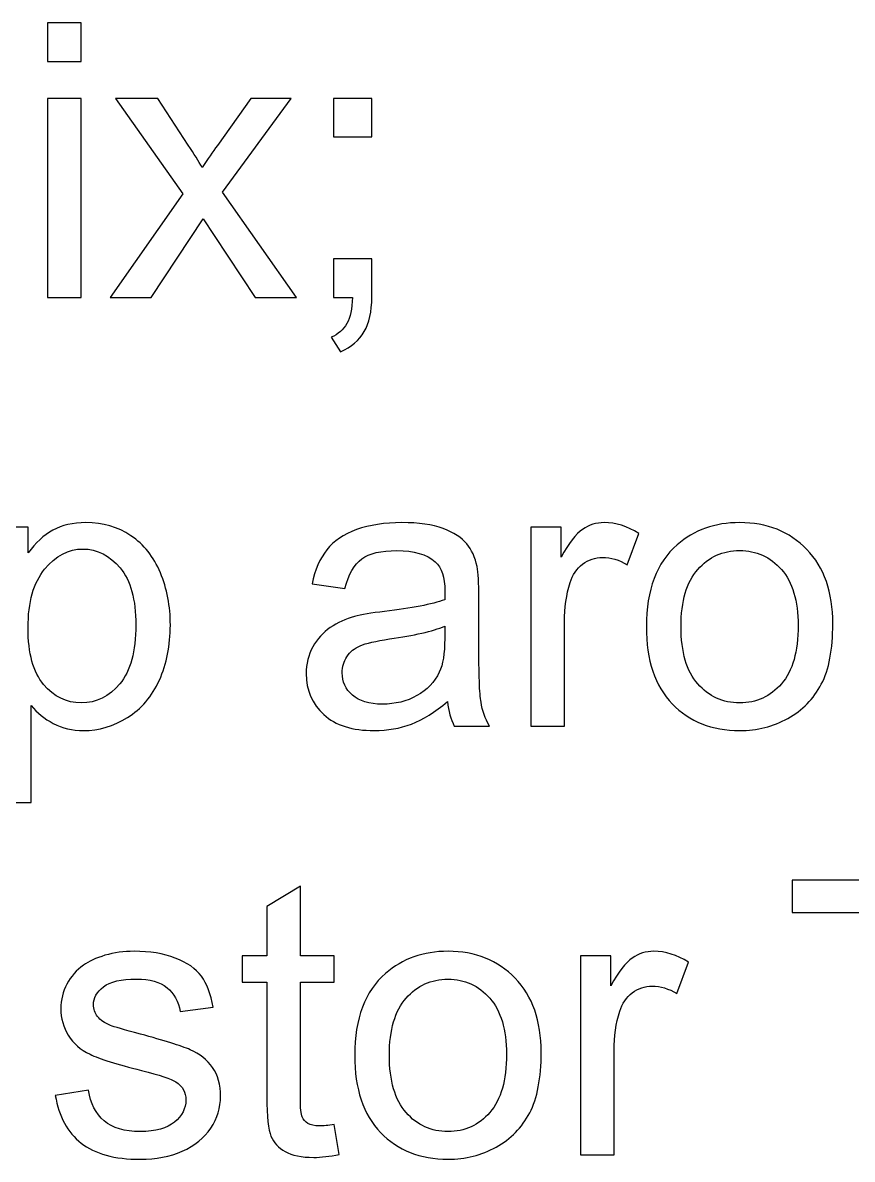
# Model space of a CAD drawing. Header units: centimetres. Extents: x -121 to 177, y -44 to 114.
# Drawn here: x 162.631 to 164.46, y 86.546 to 89.054 of the extents above; entities that cross this region are included whole.
import ezdxf

# ---------------------------------------------------------------- set-up
doc = ezdxf.new("R2010")
doc.units = ezdxf.units.CM
doc.header["$MEASUREMENT"] = 0
doc.layers.add('Layer 1', color=7, linetype='Continuous')

msp = doc.modelspace()

# ---------------------------------------------------------------- linework, layer by layer
at = {"layer": 'Layer 1'}
for points, knots in [([(162.68518, 88.96842), (162.68518, 88.96842), (162.68518, 89.05407), (162.68518, 89.05407), (162.68518, 89.05407), (162.68518, 89.05407), (162.75969, 89.05407), (162.75969, 89.05407), (162.75969, 89.05407), (162.75969, 89.05407), (162.75969, 88.96842), (162.75969, 88.96842), (162.75969, 88.96842), (162.75969, 88.96842), (162.68518, 88.96842), (162.68518, 88.96842)], [0, 0, 0, 0, 0.25, 0.25, 0.25, 0.25, 0.5, 0.5, 0.5, 0.5, 0.75, 0.75, 0.75, 0.75, 1, 1, 1, 1]), ([(162.68518, 88.448), (162.68518, 88.448), (162.68518, 88.887), (162.68518, 88.887), (162.68518, 88.887), (162.68518, 88.887), (162.75969, 88.887), (162.75969, 88.887), (162.75969, 88.887), (162.75969, 88.887), (162.75969, 88.448), (162.75969, 88.448), (162.75969, 88.448), (162.75969, 88.448), (162.68518, 88.448), (162.68518, 88.448)], [0, 0, 0, 0, 0.25, 0.25, 0.25, 0.25, 0.5, 0.5, 0.5, 0.5, 0.75, 0.75, 0.75, 0.75, 1, 1, 1, 1]), ([(162.82333, 88.448), (162.82333, 88.448), (162.98377, 88.67618), (162.98377, 88.67618), (162.98377, 88.67618), (162.98377, 88.67618), (162.83532, 88.887), (162.83532, 88.887), (162.83532, 88.887), (162.83532, 88.887), (162.92832, 88.887), (162.92832, 88.887), (162.92832, 88.887), (162.92832, 88.887), (162.99577, 88.78413), (162.99577, 88.78413), (162.99577, 88.78413), (163.00833, 88.76451), (163.01863, 88.74814), (163.02625, 88.73488), (163.02625, 88.73488), (163.03838, 88.75308), (163.04953, 88.76917), (163.05983, 88.78328), (163.05983, 88.78328), (163.05983, 88.78328), (163.13377, 88.887), (163.13377, 88.887), (163.13377, 88.887), (163.13377, 88.887), (163.22267, 88.887), (163.22267, 88.887), (163.22267, 88.887), (163.22267, 88.887), (163.07098, 88.68027), (163.07098, 88.68027), (163.07098, 88.68027), (163.07098, 88.68027), (163.23425, 88.448), (163.23425, 88.448), (163.23425, 88.448), (163.23425, 88.448), (163.14295, 88.448), (163.14295, 88.448), (163.14295, 88.448), (163.14295, 88.448), (163.05278, 88.58445), (163.05278, 88.58445), (163.05278, 88.58445), (163.05278, 88.58445), (163.02879, 88.62129), (163.02879, 88.62129), (163.02879, 88.62129), (163.02879, 88.62129), (162.9135, 88.448), (162.9135, 88.448), (162.9135, 88.448), (162.9135, 88.448), (162.82333, 88.448), (162.82333, 88.448)], [0, 0, 0, 0, 0.0666667, 0.0666667, 0.0666667, 0.0666667, 0.1333333, 0.1333333, 0.1333333, 0.1333333, 0.2, 0.2, 0.2, 0.2, 0.2666667, 0.2666667, 0.2666667, 0.2666667, 0.3333333, 0.3333333, 0.3333333, 0.3333333, 0.4, 0.4, 0.4, 0.4, 0.4666667, 0.4666667, 0.4666667, 0.4666667, 0.5333333, 0.5333333, 0.5333333, 0.5333333, 0.6, 0.6, 0.6, 0.6, 0.6666667, 0.6666667, 0.6666667, 0.6666667, 0.7333333, 0.7333333, 0.7333333, 0.7333333, 0.8, 0.8, 0.8, 0.8, 0.8666667, 0.8666667, 0.8666667, 0.8666667, 0.9333333, 0.9333333, 0.9333333, 0.9333333, 1, 1, 1, 1]), ([(163.31567, 88.80233), (163.31567, 88.80233), (163.31567, 88.887), (163.31567, 88.887), (163.31567, 88.887), (163.31567, 88.887), (163.40048, 88.887), (163.40048, 88.887), (163.40048, 88.887), (163.40048, 88.887), (163.40048, 88.80233), (163.40048, 88.80233), (163.40048, 88.80233), (163.40048, 88.80233), (163.31567, 88.80233), (163.31567, 88.80233)], [0, 0, 0, 0, 0.25, 0.25, 0.25, 0.25, 0.5, 0.5, 0.5, 0.5, 0.75, 0.75, 0.75, 0.75, 1, 1, 1, 1]), ([(163.31567, 88.448), (163.31567, 88.448), (163.31567, 88.53281), (163.31567, 88.53281), (163.31567, 88.53281), (163.31567, 88.53281), (163.40048, 88.53281), (163.40048, 88.53281), (163.40048, 88.53281), (163.40048, 88.53281), (163.40048, 88.448), (163.40048, 88.448), (163.40048, 88.448), (163.40048, 88.41681), (163.39498, 88.3917), (163.38397, 88.37251), (163.38397, 88.37251), (163.37282, 88.35346), (163.35532, 88.33864), (163.33148, 88.32806), (163.33148, 88.32806), (163.33148, 88.32806), (163.31073, 88.35995), (163.31073, 88.35995), (163.31073, 88.35995), (163.3264, 88.36686), (163.33797, 88.37702), (163.34545, 88.39029), (163.34545, 88.39029), (163.35293, 88.40369), (163.35702, 88.42288), (163.35786, 88.448), (163.35786, 88.448), (163.35786, 88.448), (163.31567, 88.448), (163.31567, 88.448)], [0, 0, 0, 0, 0.1111111, 0.1111111, 0.1111111, 0.1111111, 0.2222222, 0.2222222, 0.2222222, 0.2222222, 0.3333333, 0.3333333, 0.3333333, 0.3333333, 0.4444444, 0.4444444, 0.4444444, 0.4444444, 0.5555556, 0.5555556, 0.5555556, 0.5555556, 0.6666667, 0.6666667, 0.6666667, 0.6666667, 0.7777778, 0.7777778, 0.7777778, 0.7777778, 0.8888889, 0.8888889, 0.8888889, 0.8888889, 1, 1, 1, 1]), ([(162.57499, 87.33392), (162.57499, 87.33392), (162.57499, 87.94113), (162.57499, 87.94113), (162.57499, 87.94113), (162.57499, 87.94113), (162.64272, 87.94113), (162.64272, 87.94113), (162.64272, 87.94113), (162.64272, 87.94113), (162.64272, 87.88412), (162.64272, 87.88412), (162.64272, 87.88412), (162.65867, 87.90641), (162.67673, 87.92321), (162.69691, 87.93436), (162.69691, 87.93436), (162.71695, 87.9455), (162.74136, 87.95115), (162.77001, 87.95115), (162.77001, 87.95115), (162.80754, 87.95115), (162.84056, 87.94141), (162.86921, 87.92222), (162.86921, 87.92222), (162.89799, 87.90289), (162.91958, 87.87565), (162.93412, 87.84052), (162.93412, 87.84052), (162.9488, 87.80538), (162.95613, 87.76686), (162.95613, 87.72495), (162.95613, 87.72495), (162.95613, 87.68007), (162.94809, 87.63957), (162.93186, 87.60359), (162.93186, 87.60359), (162.91577, 87.56761), (162.89235, 87.54009), (162.86159, 87.5209), (162.86159, 87.5209), (162.83083, 87.50185), (162.79851, 87.49225), (162.76464, 87.49225), (162.76464, 87.49225), (162.73981, 87.49225), (162.71765, 87.49747), (162.6979, 87.50792), (162.6979, 87.50792), (162.67814, 87.51836), (162.66206, 87.53162), (162.64936, 87.54757), (162.64936, 87.54757), (162.64936, 87.54757), (162.64936, 87.33392), (162.64936, 87.33392), (162.64936, 87.33392), (162.64936, 87.33392), (162.57499, 87.33392), (162.57499, 87.33392)], [0, 0, 0, 0, 0.0666667, 0.0666667, 0.0666667, 0.0666667, 0.1333333, 0.1333333, 0.1333333, 0.1333333, 0.2, 0.2, 0.2, 0.2, 0.2666667, 0.2666667, 0.2666667, 0.2666667, 0.3333333, 0.3333333, 0.3333333, 0.3333333, 0.4, 0.4, 0.4, 0.4, 0.4666667, 0.4666667, 0.4666667, 0.4666667, 0.5333333, 0.5333333, 0.5333333, 0.5333333, 0.6, 0.6, 0.6, 0.6, 0.6666667, 0.6666667, 0.6666667, 0.6666667, 0.7333333, 0.7333333, 0.7333333, 0.7333333, 0.8, 0.8, 0.8, 0.8, 0.8666667, 0.8666667, 0.8666667, 0.8666667, 0.9333333, 0.9333333, 0.9333333, 0.9333333, 1, 1, 1, 1]), ([(163.56757, 87.55632), (163.53991, 87.53289), (163.51338, 87.51638), (163.48798, 87.50665), (163.48798, 87.50665), (163.46244, 87.49705), (163.43506, 87.49225), (163.40585, 87.49225), (163.40585, 87.49225), (163.35759, 87.49225), (163.32062, 87.50396), (163.29466, 87.52753), (163.29466, 87.52753), (163.26883, 87.5511), (163.25585, 87.58129), (163.25585, 87.61784), (163.25585, 87.61784), (163.25585, 87.63943), (163.26065, 87.65905), (163.27053, 87.67683), (163.27053, 87.67683), (163.28026, 87.69461), (163.2931, 87.70886), (163.30891, 87.71958), (163.30891, 87.71958), (163.32485, 87.73031), (163.34263, 87.73849), (163.36253, 87.744), (163.36253, 87.744), (163.37707, 87.74781), (163.39908, 87.75162), (163.42857, 87.75514), (163.42857, 87.75514), (163.48869, 87.76234), (163.53299, 87.77081), (163.56136, 87.78083), (163.56136, 87.78083), (163.56164, 87.79099), (163.56178, 87.79748), (163.56178, 87.80016), (163.56178, 87.80016), (163.56178, 87.8305), (163.55473, 87.85195), (163.54061, 87.86422), (163.54061, 87.86422), (163.52171, 87.88116), (163.49334, 87.88948), (163.45595, 87.88948), (163.45595, 87.88948), (163.42095, 87.88948), (163.39513, 87.88341), (163.37834, 87.87114), (163.37834, 87.87114), (163.36168, 87.85886), (163.34941, 87.83713), (163.34136, 87.80594), (163.34136, 87.80594), (163.34136, 87.80594), (163.26869, 87.81596), (163.26869, 87.81596), (163.26869, 87.81596), (163.27532, 87.84701), (163.28619, 87.87227), (163.30129, 87.89132), (163.30129, 87.89132), (163.31639, 87.91051), (163.3384, 87.92532), (163.36705, 87.93563), (163.36705, 87.93563), (163.39569, 87.94593), (163.42885, 87.95115), (163.46667, 87.95115), (163.46667, 87.95115), (163.50421, 87.95115), (163.53455, 87.94663), (163.55797, 87.93788), (163.55797, 87.93788), (163.5814, 87.92899), (163.59861, 87.91799), (163.60976, 87.90458), (163.60976, 87.90458), (163.62077, 87.89117), (163.62839, 87.87438), (163.6329, 87.85392), (163.6329, 87.85392), (163.6353, 87.84122), (163.63657, 87.81836), (163.63657, 87.78534), (163.63657, 87.78534), (163.63657, 87.78534), (163.63657, 87.68614), (163.63657, 87.68614), (163.63657, 87.68614), (163.63657, 87.61685), (163.63812, 87.57311), (163.64137, 87.55491), (163.64137, 87.55491), (163.64447, 87.53656), (163.65082, 87.51892), (163.66014, 87.50213), (163.66014, 87.50213), (163.66014, 87.50213), (163.58238, 87.50213), (163.58238, 87.50213), (163.58238, 87.50213), (163.57476, 87.51751), (163.56968, 87.53557), (163.56757, 87.55632)], [0, 0, 0, 0, 0.037037, 0.037037, 0.037037, 0.037037, 0.0740741, 0.0740741, 0.0740741, 0.0740741, 0.1111111, 0.1111111, 0.1111111, 0.1111111, 0.1481481, 0.1481481, 0.1481481, 0.1481481, 0.1851852, 0.1851852, 0.1851852, 0.1851852, 0.2222222, 0.2222222, 0.2222222, 0.2222222, 0.2592593, 0.2592593, 0.2592593, 0.2592593, 0.2962963, 0.2962963, 0.2962963, 0.2962963, 0.3333333, 0.3333333, 0.3333333, 0.3333333, 0.3703704, 0.3703704, 0.3703704, 0.3703704, 0.4074074, 0.4074074, 0.4074074, 0.4074074, 0.4444444, 0.4444444, 0.4444444, 0.4444444, 0.4814815, 0.4814815, 0.4814815, 0.4814815, 0.5185185, 0.5185185, 0.5185185, 0.5185185, 0.5555556, 0.5555556, 0.5555556, 0.5555556, 0.5925926, 0.5925926, 0.5925926, 0.5925926, 0.6296296, 0.6296296, 0.6296296, 0.6296296, 0.6666667, 0.6666667, 0.6666667, 0.6666667, 0.7037037, 0.7037037, 0.7037037, 0.7037037, 0.7407407, 0.7407407, 0.7407407, 0.7407407, 0.7777778, 0.7777778, 0.7777778, 0.7777778, 0.8148148, 0.8148148, 0.8148148, 0.8148148, 0.8518519, 0.8518519, 0.8518519, 0.8518519, 0.8888889, 0.8888889, 0.8888889, 0.8888889, 0.9259259, 0.9259259, 0.9259259, 0.9259259, 0.962963, 0.962963, 0.962963, 0.962963, 1, 1, 1, 1]), ([(163.75115, 87.50213), (163.75115, 87.50213), (163.75115, 87.94113), (163.75115, 87.94113), (163.75115, 87.94113), (163.75115, 87.94113), (163.81804, 87.94113), (163.81804, 87.94113), (163.81804, 87.94113), (163.81804, 87.94113), (163.81804, 87.87466), (163.81804, 87.87466), (163.81804, 87.87466), (163.83511, 87.90571), (163.85092, 87.92631), (163.86545, 87.93619), (163.86545, 87.93619), (163.87985, 87.94607), (163.89579, 87.95115), (163.91315, 87.95115), (163.91315, 87.95115), (163.93827, 87.95115), (163.96367, 87.9431), (163.98963, 87.92716), (163.98963, 87.92716), (163.98963, 87.92716), (163.96395, 87.85801), (163.96395, 87.85801), (163.96395, 87.85801), (163.94589, 87.86888), (163.92768, 87.87424), (163.90948, 87.87424), (163.90948, 87.87424), (163.89311, 87.87424), (163.87858, 87.8693), (163.8656, 87.85957), (163.8656, 87.85957), (163.85261, 87.84969), (163.84344, 87.83614), (163.83794, 87.81878), (163.83794, 87.81878), (163.82961, 87.7924), (163.82552, 87.76347), (163.82552, 87.732), (163.82552, 87.732), (163.82552, 87.732), (163.82552, 87.50213), (163.82552, 87.50213), (163.82552, 87.50213), (163.82552, 87.50213), (163.75115, 87.50213), (163.75115, 87.50213)], [0, 0, 0, 0, 0.0769231, 0.0769231, 0.0769231, 0.0769231, 0.1538462, 0.1538462, 0.1538462, 0.1538462, 0.2307692, 0.2307692, 0.2307692, 0.2307692, 0.3076923, 0.3076923, 0.3076923, 0.3076923, 0.3846154, 0.3846154, 0.3846154, 0.3846154, 0.4615385, 0.4615385, 0.4615385, 0.4615385, 0.5384615, 0.5384615, 0.5384615, 0.5384615, 0.6153846, 0.6153846, 0.6153846, 0.6153846, 0.6923077, 0.6923077, 0.6923077, 0.6923077, 0.7692308, 0.7692308, 0.7692308, 0.7692308, 0.8461538, 0.8461538, 0.8461538, 0.8461538, 0.9230769, 0.9230769, 0.9230769, 0.9230769, 1, 1, 1, 1]), ([(164.00614, 87.7217), (164.00614, 87.80298), (164.02872, 87.86323), (164.07402, 87.90232), (164.07402, 87.90232), (164.11169, 87.93478), (164.1577, 87.95115), (164.21202, 87.95115), (164.21202, 87.95115), (164.27242, 87.95115), (164.32181, 87.93139), (164.36005, 87.89174), (164.36005, 87.89174), (164.39843, 87.85223), (164.41748, 87.79762), (164.41748, 87.72791), (164.41748, 87.72791), (164.41748, 87.67132), (164.40902, 87.62687), (164.39208, 87.59456), (164.39208, 87.59456), (164.37515, 87.5621), (164.35045, 87.53698), (164.31814, 87.51906), (164.31814, 87.51906), (164.28568, 87.50114), (164.25041, 87.49225), (164.21202, 87.49225), (164.21202, 87.49225), (164.15064, 87.49225), (164.10097, 87.51187), (164.06301, 87.55138), (164.06301, 87.55138), (164.02505, 87.59075), (164.00614, 87.64748), (164.00614, 87.7217)], [0, 0, 0, 0, 0.1111111, 0.1111111, 0.1111111, 0.1111111, 0.2222222, 0.2222222, 0.2222222, 0.2222222, 0.3333333, 0.3333333, 0.3333333, 0.3333333, 0.4444444, 0.4444444, 0.4444444, 0.4444444, 0.5555556, 0.5555556, 0.5555556, 0.5555556, 0.6666667, 0.6666667, 0.6666667, 0.6666667, 0.7777778, 0.7777778, 0.7777778, 0.7777778, 0.8888889, 0.8888889, 0.8888889, 0.8888889, 1, 1, 1, 1]), ([(162.6423, 87.71916), (162.6423, 87.66272), (162.65373, 87.62095), (162.67659, 87.59385), (162.67659, 87.59385), (162.69945, 87.5669), (162.72725, 87.55335), (162.75971, 87.55335), (162.75971, 87.55335), (162.79273, 87.55335), (162.82109, 87.56732), (162.84465, 87.5954), (162.84465, 87.5954), (162.86822, 87.62334), (162.88007, 87.66667), (162.88007, 87.72537), (162.88007, 87.72537), (162.88007, 87.78139), (162.8685, 87.82316), (162.8455, 87.8511), (162.8455, 87.8511), (162.8225, 87.8789), (162.79498, 87.89287), (162.76309, 87.89287), (162.76309, 87.89287), (162.73134, 87.89287), (162.70326, 87.87805), (162.67885, 87.84842), (162.67885, 87.84842), (162.65444, 87.81878), (162.6423, 87.7756), (162.6423, 87.71916)], [0, 0, 0, 0, 0.125, 0.125, 0.125, 0.125, 0.25, 0.25, 0.25, 0.25, 0.375, 0.375, 0.375, 0.375, 0.5, 0.5, 0.5, 0.5, 0.625, 0.625, 0.625, 0.625, 0.75, 0.75, 0.75, 0.75, 0.875, 0.875, 0.875, 0.875, 1, 1, 1, 1]), ([(164.08262, 87.7217), (164.08262, 87.6654), (164.0949, 87.62334), (164.11945, 87.5954), (164.11945, 87.5954), (164.14401, 87.56732), (164.17491, 87.55335), (164.21202, 87.55335), (164.21202, 87.55335), (164.24899, 87.55335), (164.27976, 87.56746), (164.30431, 87.59555), (164.30431, 87.59555), (164.32872, 87.62363), (164.341, 87.66653), (164.341, 87.7241), (164.341, 87.7241), (164.341, 87.77843), (164.32872, 87.81963), (164.30403, 87.84757), (164.30403, 87.84757), (164.27933, 87.87551), (164.24871, 87.88948), (164.21202, 87.88948), (164.21202, 87.88948), (164.17491, 87.88948), (164.14401, 87.87551), (164.11945, 87.84771), (164.11945, 87.84771), (164.0949, 87.81991), (164.08262, 87.77786), (164.08262, 87.7217)], [0, 0, 0, 0, 0.125, 0.125, 0.125, 0.125, 0.25, 0.25, 0.25, 0.25, 0.375, 0.375, 0.375, 0.375, 0.5, 0.5, 0.5, 0.5, 0.625, 0.625, 0.625, 0.625, 0.75, 0.75, 0.75, 0.75, 0.875, 0.875, 0.875, 0.875, 1, 1, 1, 1]), ([(163.56136, 87.72255), (163.53426, 87.7114), (163.49377, 87.70209), (163.43986, 87.69432), (163.43986, 87.69432), (163.40924, 87.68995), (163.38751, 87.68501), (163.37495, 87.67951), (163.37495, 87.67951), (163.36225, 87.674), (163.35237, 87.66596), (163.3456, 87.65524), (163.3456, 87.65524), (163.33868, 87.64465), (163.33516, 87.63294), (163.33516, 87.61996), (163.33516, 87.61996), (163.33516, 87.60006), (163.34278, 87.58355), (163.35773, 87.57029), (163.35773, 87.57029), (163.37269, 87.55716), (163.39471, 87.55053), (163.42363, 87.55053), (163.42363, 87.55053), (163.45228, 87.55053), (163.47782, 87.55674), (163.50012, 87.5693), (163.50012, 87.5693), (163.52241, 87.58186), (163.53892, 87.59907), (163.54936, 87.6208), (163.54936, 87.6208), (163.55741, 87.6376), (163.56136, 87.66243), (163.56136, 87.69517), (163.56136, 87.69517), (163.56136, 87.69517), (163.56136, 87.72255), (163.56136, 87.72255)], [0, 0, 0, 0, 0.1, 0.1, 0.1, 0.1, 0.2, 0.2, 0.2, 0.2, 0.3, 0.3, 0.3, 0.3, 0.4, 0.4, 0.4, 0.4, 0.5, 0.5, 0.5, 0.5, 0.6, 0.6, 0.6, 0.6, 0.7, 0.7, 0.7, 0.7, 0.8, 0.8, 0.8, 0.8, 0.9, 0.9, 0.9, 0.9, 1, 1, 1, 1]), ([(163.31781, 86.62286), (163.31781, 86.62286), (163.32853, 86.55711), (163.32853, 86.55711), (163.32853, 86.55711), (163.30765, 86.55273), (163.28888, 86.55047), (163.27237, 86.55047), (163.27237, 86.55047), (163.24528, 86.55047), (163.22439, 86.55471), (163.20944, 86.56332), (163.20944, 86.56332), (163.19462, 86.57178), (163.18418, 86.58307), (163.17811, 86.59704), (163.17811, 86.59704), (163.17204, 86.61087), (163.16894, 86.64022), (163.16894, 86.68481), (163.16894, 86.68481), (163.16894, 86.68481), (163.16894, 86.9374), (163.16894, 86.9374), (163.16894, 86.9374), (163.16894, 86.9374), (163.11433, 86.9374), (163.11433, 86.9374), (163.11433, 86.9374), (163.11433, 86.9374), (163.11433, 86.99526), (163.11433, 86.99526), (163.11433, 86.99526), (163.11433, 86.99526), (163.16894, 86.99526), (163.16894, 86.99526), (163.16894, 86.99526), (163.16894, 86.99526), (163.16894, 87.10406), (163.16894, 87.10406), (163.16894, 87.10406), (163.16894, 87.10406), (163.24302, 87.14865), (163.24302, 87.14865), (163.24302, 87.14865), (163.24302, 87.14865), (163.24302, 86.99526), (163.24302, 86.99526), (163.24302, 86.99526), (163.24302, 86.99526), (163.31781, 86.99526), (163.31781, 86.99526), (163.31781, 86.99526), (163.31781, 86.99526), (163.31781, 86.9374), (163.31781, 86.9374), (163.31781, 86.9374), (163.31781, 86.9374), (163.24302, 86.9374), (163.24302, 86.9374), (163.24302, 86.9374), (163.24302, 86.9374), (163.24302, 86.68072), (163.24302, 86.68072), (163.24302, 86.68072), (163.24302, 86.65941), (163.24429, 86.64587), (163.24683, 86.6398), (163.24683, 86.6398), (163.24951, 86.63373), (163.25375, 86.62893), (163.25967, 86.62526), (163.25967, 86.62526), (163.2656, 86.62174), (163.27407, 86.6199), (163.28507, 86.6199), (163.28507, 86.6199), (163.2934, 86.6199), (163.30426, 86.62089), (163.31781, 86.62286)], [0, 0, 0, 0, 0.05, 0.05, 0.05, 0.05, 0.1, 0.1, 0.1, 0.1, 0.15, 0.15, 0.15, 0.15, 0.2, 0.2, 0.2, 0.2, 0.25, 0.25, 0.25, 0.25, 0.3, 0.3, 0.3, 0.3, 0.35, 0.35, 0.35, 0.35, 0.4, 0.4, 0.4, 0.4, 0.45, 0.45, 0.45, 0.45, 0.5, 0.5, 0.5, 0.5, 0.55, 0.55, 0.55, 0.55, 0.6, 0.6, 0.6, 0.6, 0.65, 0.65, 0.65, 0.65, 0.7, 0.7, 0.7, 0.7, 0.75, 0.75, 0.75, 0.75, 0.8, 0.8, 0.8, 0.8, 0.85, 0.85, 0.85, 0.85, 0.9, 0.9, 0.9, 0.9, 0.95, 0.95, 0.95, 0.95, 1, 1, 1, 1]), ([(164.52713, 86.55626), (164.52713, 86.55626), (164.52713, 87.09079), (164.52713, 87.09079), (164.52713, 87.09079), (164.52713, 87.09079), (164.32746, 87.09079), (164.32746, 87.09079), (164.32746, 87.09079), (164.32746, 87.09079), (164.32746, 87.16233), (164.32746, 87.16233), (164.32746, 87.16233), (164.32746, 87.16233), (164.8078, 87.16233), (164.8078, 87.16233), (164.8078, 87.16233), (164.8078, 87.16233), (164.8078, 87.09079), (164.8078, 87.09079), (164.8078, 87.09079), (164.8078, 87.09079), (164.60728, 87.09079), (164.60728, 87.09079), (164.60728, 87.09079), (164.60728, 87.09079), (164.60728, 86.55626), (164.60728, 86.55626), (164.60728, 86.55626), (164.60728, 86.55626), (164.52713, 86.55626), (164.52713, 86.55626)], [0, 0, 0, 0, 0.125, 0.125, 0.125, 0.125, 0.25, 0.25, 0.25, 0.25, 0.375, 0.375, 0.375, 0.375, 0.5, 0.5, 0.5, 0.5, 0.625, 0.625, 0.625, 0.625, 0.75, 0.75, 0.75, 0.75, 0.875, 0.875, 0.875, 0.875, 1, 1, 1, 1]), ([(162.70228, 86.68735), (162.70228, 86.68735), (162.77579, 86.69892), (162.77579, 86.69892), (162.77579, 86.69892), (162.77989, 86.66943), (162.79146, 86.64685), (162.81037, 86.63105), (162.81037, 86.63105), (162.82914, 86.61539), (162.85552, 86.60748), (162.88953, 86.60748), (162.88953, 86.60748), (162.92368, 86.60748), (162.94908, 86.61454), (162.96559, 86.62837), (162.96559, 86.62837), (162.9821, 86.64234), (162.99043, 86.65871), (162.99043, 86.67733), (162.99043, 86.67733), (162.99043, 86.69427), (162.98309, 86.70739), (162.96841, 86.71713), (162.96841, 86.71713), (162.95825, 86.72376), (162.93285, 86.73209), (162.89235, 86.74225), (162.89235, 86.74225), (162.83788, 86.75607), (162.79992, 86.76793), (162.7789, 86.77809), (162.7789, 86.77809), (162.75787, 86.78811), (162.74179, 86.80208), (162.73092, 86.81986), (162.73092, 86.81986), (162.72006, 86.83764), (162.71455, 86.85725), (162.71455, 86.8787), (162.71455, 86.8787), (162.71455, 86.89831), (162.71907, 86.91638), (162.7281, 86.93303), (162.7281, 86.93303), (162.73699, 86.94982), (162.74927, 86.96365), (162.76465, 86.97466), (162.76465, 86.97466), (162.77622, 86.98312), (162.79202, 86.99046), (162.81192, 86.99639), (162.81192, 86.99639), (162.83196, 87.00231), (162.85341, 87.00528), (162.87627, 87.00528), (162.87627, 87.00528), (162.9107, 87.00528), (162.9409, 87.0002), (162.967, 86.99032), (162.967, 86.99032), (162.99311, 86.98044), (163.0123, 86.96704), (163.02472, 86.9501), (163.02472, 86.9501), (163.03713, 86.93303), (163.0456, 86.91045), (163.05026, 86.88209), (163.05026, 86.88209), (163.05026, 86.88209), (162.97758, 86.87207), (162.97758, 86.87207), (162.97758, 86.87207), (162.9742, 86.89465), (162.9646, 86.91228), (162.9488, 86.92498), (162.9488, 86.92498), (162.93299, 86.93768), (162.91056, 86.94403), (162.88163, 86.94403), (162.88163, 86.94403), (162.84748, 86.94403), (162.82307, 86.93839), (162.80853, 86.9271), (162.80853, 86.9271), (162.79386, 86.91581), (162.78652, 86.90255), (162.78652, 86.88745), (162.78652, 86.88745), (162.78652, 86.87771), (162.78962, 86.8691), (162.79569, 86.86134), (162.79569, 86.86134), (162.80176, 86.8533), (162.81121, 86.84681), (162.8242, 86.84145), (162.8242, 86.84145), (162.83168, 86.83877), (162.85355, 86.83242), (162.88995, 86.82254), (162.88995, 86.82254), (162.94259, 86.80843), (162.97928, 86.797), (163.00002, 86.78797), (163.00002, 86.78797), (163.02091, 86.77908), (163.03727, 86.76595), (163.04913, 86.74888), (163.04913, 86.74888), (163.06098, 86.7318), (163.06691, 86.71064), (163.06691, 86.68524), (163.06691, 86.68524), (163.06691, 86.6604), (163.05957, 86.63712), (163.04518, 86.6151), (163.04518, 86.6151), (163.03064, 86.59323), (163.00976, 86.5763), (162.98252, 86.5643), (162.98252, 86.5643), (162.95529, 86.55231), (162.92439, 86.54638), (162.88995, 86.54638), (162.88995, 86.54638), (162.8328, 86.54638), (162.78934, 86.55824), (162.75943, 86.58194), (162.75943, 86.58194), (162.72951, 86.60565), (162.71046, 86.64079), (162.70228, 86.68735)], [0, 0, 0, 0, 0.030303, 0.030303, 0.030303, 0.030303, 0.0606061, 0.0606061, 0.0606061, 0.0606061, 0.0909091, 0.0909091, 0.0909091, 0.0909091, 0.1212121, 0.1212121, 0.1212121, 0.1212121, 0.1515152, 0.1515152, 0.1515152, 0.1515152, 0.1818182, 0.1818182, 0.1818182, 0.1818182, 0.2121212, 0.2121212, 0.2121212, 0.2121212, 0.2424242, 0.2424242, 0.2424242, 0.2424242, 0.2727273, 0.2727273, 0.2727273, 0.2727273, 0.3030303, 0.3030303, 0.3030303, 0.3030303, 0.3333333, 0.3333333, 0.3333333, 0.3333333, 0.3636364, 0.3636364, 0.3636364, 0.3636364, 0.3939394, 0.3939394, 0.3939394, 0.3939394, 0.4242424, 0.4242424, 0.4242424, 0.4242424, 0.4545455, 0.4545455, 0.4545455, 0.4545455, 0.4848485, 0.4848485, 0.4848485, 0.4848485, 0.5151515, 0.5151515, 0.5151515, 0.5151515, 0.5454545, 0.5454545, 0.5454545, 0.5454545, 0.5757576, 0.5757576, 0.5757576, 0.5757576, 0.6060606, 0.6060606, 0.6060606, 0.6060606, 0.6363636, 0.6363636, 0.6363636, 0.6363636, 0.6666667, 0.6666667, 0.6666667, 0.6666667, 0.6969697, 0.6969697, 0.6969697, 0.6969697, 0.7272727, 0.7272727, 0.7272727, 0.7272727, 0.7575758, 0.7575758, 0.7575758, 0.7575758, 0.7878788, 0.7878788, 0.7878788, 0.7878788, 0.8181818, 0.8181818, 0.8181818, 0.8181818, 0.8484848, 0.8484848, 0.8484848, 0.8484848, 0.8787879, 0.8787879, 0.8787879, 0.8787879, 0.9090909, 0.9090909, 0.9090909, 0.9090909, 0.9393939, 0.9393939, 0.9393939, 0.9393939, 0.969697, 0.969697, 0.969697, 0.969697, 1, 1, 1, 1]), ([(163.36282, 86.77583), (163.36282, 86.85711), (163.3854, 86.91736), (163.4307, 86.95645), (163.4307, 86.95645), (163.46837, 86.98891), (163.51438, 87.00528), (163.5687, 87.00528), (163.5687, 87.00528), (163.6291, 87.00528), (163.67849, 86.98552), (163.71673, 86.94587), (163.71673, 86.94587), (163.75511, 86.90636), (163.77416, 86.85175), (163.77416, 86.78204), (163.77416, 86.78204), (163.77416, 86.72545), (163.7657, 86.681), (163.74876, 86.64869), (163.74876, 86.64869), (163.73183, 86.61623), (163.70713, 86.59111), (163.67482, 86.57319), (163.67482, 86.57319), (163.64236, 86.55527), (163.60709, 86.54638), (163.5687, 86.54638), (163.5687, 86.54638), (163.50732, 86.54638), (163.45765, 86.566), (163.41969, 86.60551), (163.41969, 86.60551), (163.38173, 86.64488), (163.36282, 86.70161), (163.36282, 86.77583)], [0, 0, 0, 0, 0.1111111, 0.1111111, 0.1111111, 0.1111111, 0.2222222, 0.2222222, 0.2222222, 0.2222222, 0.3333333, 0.3333333, 0.3333333, 0.3333333, 0.4444444, 0.4444444, 0.4444444, 0.4444444, 0.5555556, 0.5555556, 0.5555556, 0.5555556, 0.6666667, 0.6666667, 0.6666667, 0.6666667, 0.7777778, 0.7777778, 0.7777778, 0.7777778, 0.8888889, 0.8888889, 0.8888889, 0.8888889, 1, 1, 1, 1]), ([(163.86066, 86.55626), (163.86066, 86.55626), (163.86066, 86.99526), (163.86066, 86.99526), (163.86066, 86.99526), (163.86066, 86.99526), (163.92755, 86.99526), (163.92755, 86.99526), (163.92755, 86.99526), (163.92755, 86.99526), (163.92755, 86.92879), (163.92755, 86.92879), (163.92755, 86.92879), (163.94462, 86.95984), (163.96043, 86.98044), (163.97496, 86.99032), (163.97496, 86.99032), (163.98936, 87.0002), (164.0053, 87.00528), (164.02266, 87.00528), (164.02266, 87.00528), (164.04778, 87.00528), (164.07318, 86.99723), (164.09914, 86.98129), (164.09914, 86.98129), (164.09914, 86.98129), (164.07346, 86.91214), (164.07346, 86.91214), (164.07346, 86.91214), (164.0554, 86.92301), (164.03719, 86.92837), (164.01899, 86.92837), (164.01899, 86.92837), (164.00262, 86.92837), (163.98809, 86.92343), (163.97511, 86.9137), (163.97511, 86.9137), (163.96212, 86.90382), (163.95295, 86.89027), (163.94745, 86.87291), (163.94745, 86.87291), (163.93912, 86.84653), (163.93503, 86.8176), (163.93503, 86.78613), (163.93503, 86.78613), (163.93503, 86.78613), (163.93503, 86.55626), (163.93503, 86.55626), (163.93503, 86.55626), (163.93503, 86.55626), (163.86066, 86.55626), (163.86066, 86.55626)], [0, 0, 0, 0, 0.0769231, 0.0769231, 0.0769231, 0.0769231, 0.1538462, 0.1538462, 0.1538462, 0.1538462, 0.2307692, 0.2307692, 0.2307692, 0.2307692, 0.3076923, 0.3076923, 0.3076923, 0.3076923, 0.3846154, 0.3846154, 0.3846154, 0.3846154, 0.4615385, 0.4615385, 0.4615385, 0.4615385, 0.5384615, 0.5384615, 0.5384615, 0.5384615, 0.6153846, 0.6153846, 0.6153846, 0.6153846, 0.6923077, 0.6923077, 0.6923077, 0.6923077, 0.7692308, 0.7692308, 0.7692308, 0.7692308, 0.8461538, 0.8461538, 0.8461538, 0.8461538, 0.9230769, 0.9230769, 0.9230769, 0.9230769, 1, 1, 1, 1]), ([(163.4393, 86.77583), (163.4393, 86.71953), (163.45158, 86.67747), (163.47613, 86.64953), (163.47613, 86.64953), (163.50069, 86.62145), (163.53159, 86.60748), (163.5687, 86.60748), (163.5687, 86.60748), (163.60567, 86.60748), (163.63644, 86.62159), (163.66099, 86.64968), (163.66099, 86.64968), (163.6854, 86.67776), (163.69768, 86.72066), (163.69768, 86.77823), (163.69768, 86.77823), (163.69768, 86.83256), (163.6854, 86.87376), (163.66071, 86.9017), (163.66071, 86.9017), (163.63601, 86.92964), (163.60539, 86.94361), (163.5687, 86.94361), (163.5687, 86.94361), (163.53159, 86.94361), (163.50069, 86.92964), (163.47613, 86.90184), (163.47613, 86.90184), (163.45158, 86.87404), (163.4393, 86.83199), (163.4393, 86.77583)], [0, 0, 0, 0, 0.125, 0.125, 0.125, 0.125, 0.25, 0.25, 0.25, 0.25, 0.375, 0.375, 0.375, 0.375, 0.5, 0.5, 0.5, 0.5, 0.625, 0.625, 0.625, 0.625, 0.75, 0.75, 0.75, 0.75, 0.875, 0.875, 0.875, 0.875, 1, 1, 1, 1])]:
    msp.add_open_spline(points, degree=3, knots=knots, dxfattribs=at)

doc.saveas('drawing.dxf')
